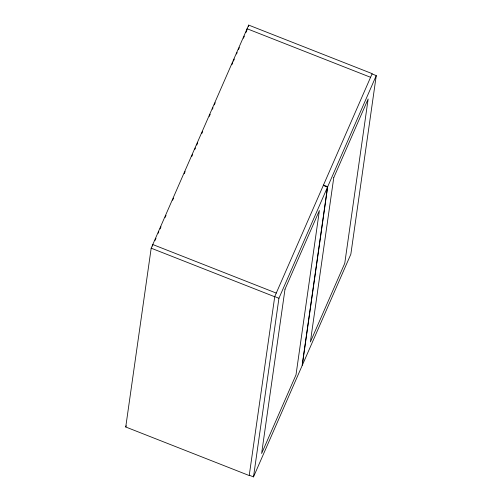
<?xml version="1.0" encoding="UTF-8"?>
<svg xmlns="http://www.w3.org/2000/svg" width="502" height="502" viewBox="0 0 502 502"><rect width="100%" height="100%" fill="white"/><g stroke="black" fill="none" stroke-linecap="round" stroke-linejoin="round"><path stroke-width="0.75" d="M249.318 475.256L253.504 476.9L278.93 298.27L274.738 296.619L249.218 475.545L125.738 426.995L151.184 248.189L248.697 25.1L372.177 73.65L274.663 296.732L151.184 248.189M152.564 246.087L152.784 244.537L276.263 293.08M246.946 29.825L247.103 28.752L370.576 77.295M248.477 26.65L248.697 25.1M323.319 185.483L327.505 187.133L302.085 365.763L253.504 476.9M376.262 75.589L327.687 186.725L302.26 365.356L350.842 254.219L376.262 75.589L372.076 73.938M155.062 240.408L155.996 238.262M158.193 233.242L158.82 231.805M160.075 228.937L161.01 226.791M165.089 217.466L166.024 215.32M172.606 200.267L173.548 198.114M184.203 173.736L185.144 171.59M191.72 156.536L192.661 154.384M194.858 149.364L195.479 147.933M196.734 145.065L197.675 142.913M201.748 133.595L202.689 131.442M209.271 116.389L210.206 114.236M212.402 109.216L213.03 107.786M214.285 104.918L215.22 102.766M231.83 64.771L232.771 62.618M233.399 61.188L234.34 59.035M236.53 54.015L237.157 52.584M238.412 49.717L239.354 47.564M243.426 38.246L244.367 36.094M245.93 32.511L246.871 30.358M125.738 426.995L126.272 425.778M278.93 298.27L327.505 187.133M323.495 185.075L327.687 186.725M285.004 289.196L261.617 453.526L296.011 374.837L319.397 210.507L285.004 289.196M333.761 177.652L310.374 341.981L344.767 263.293L368.154 98.963L333.761 177.652"/></g></svg>
